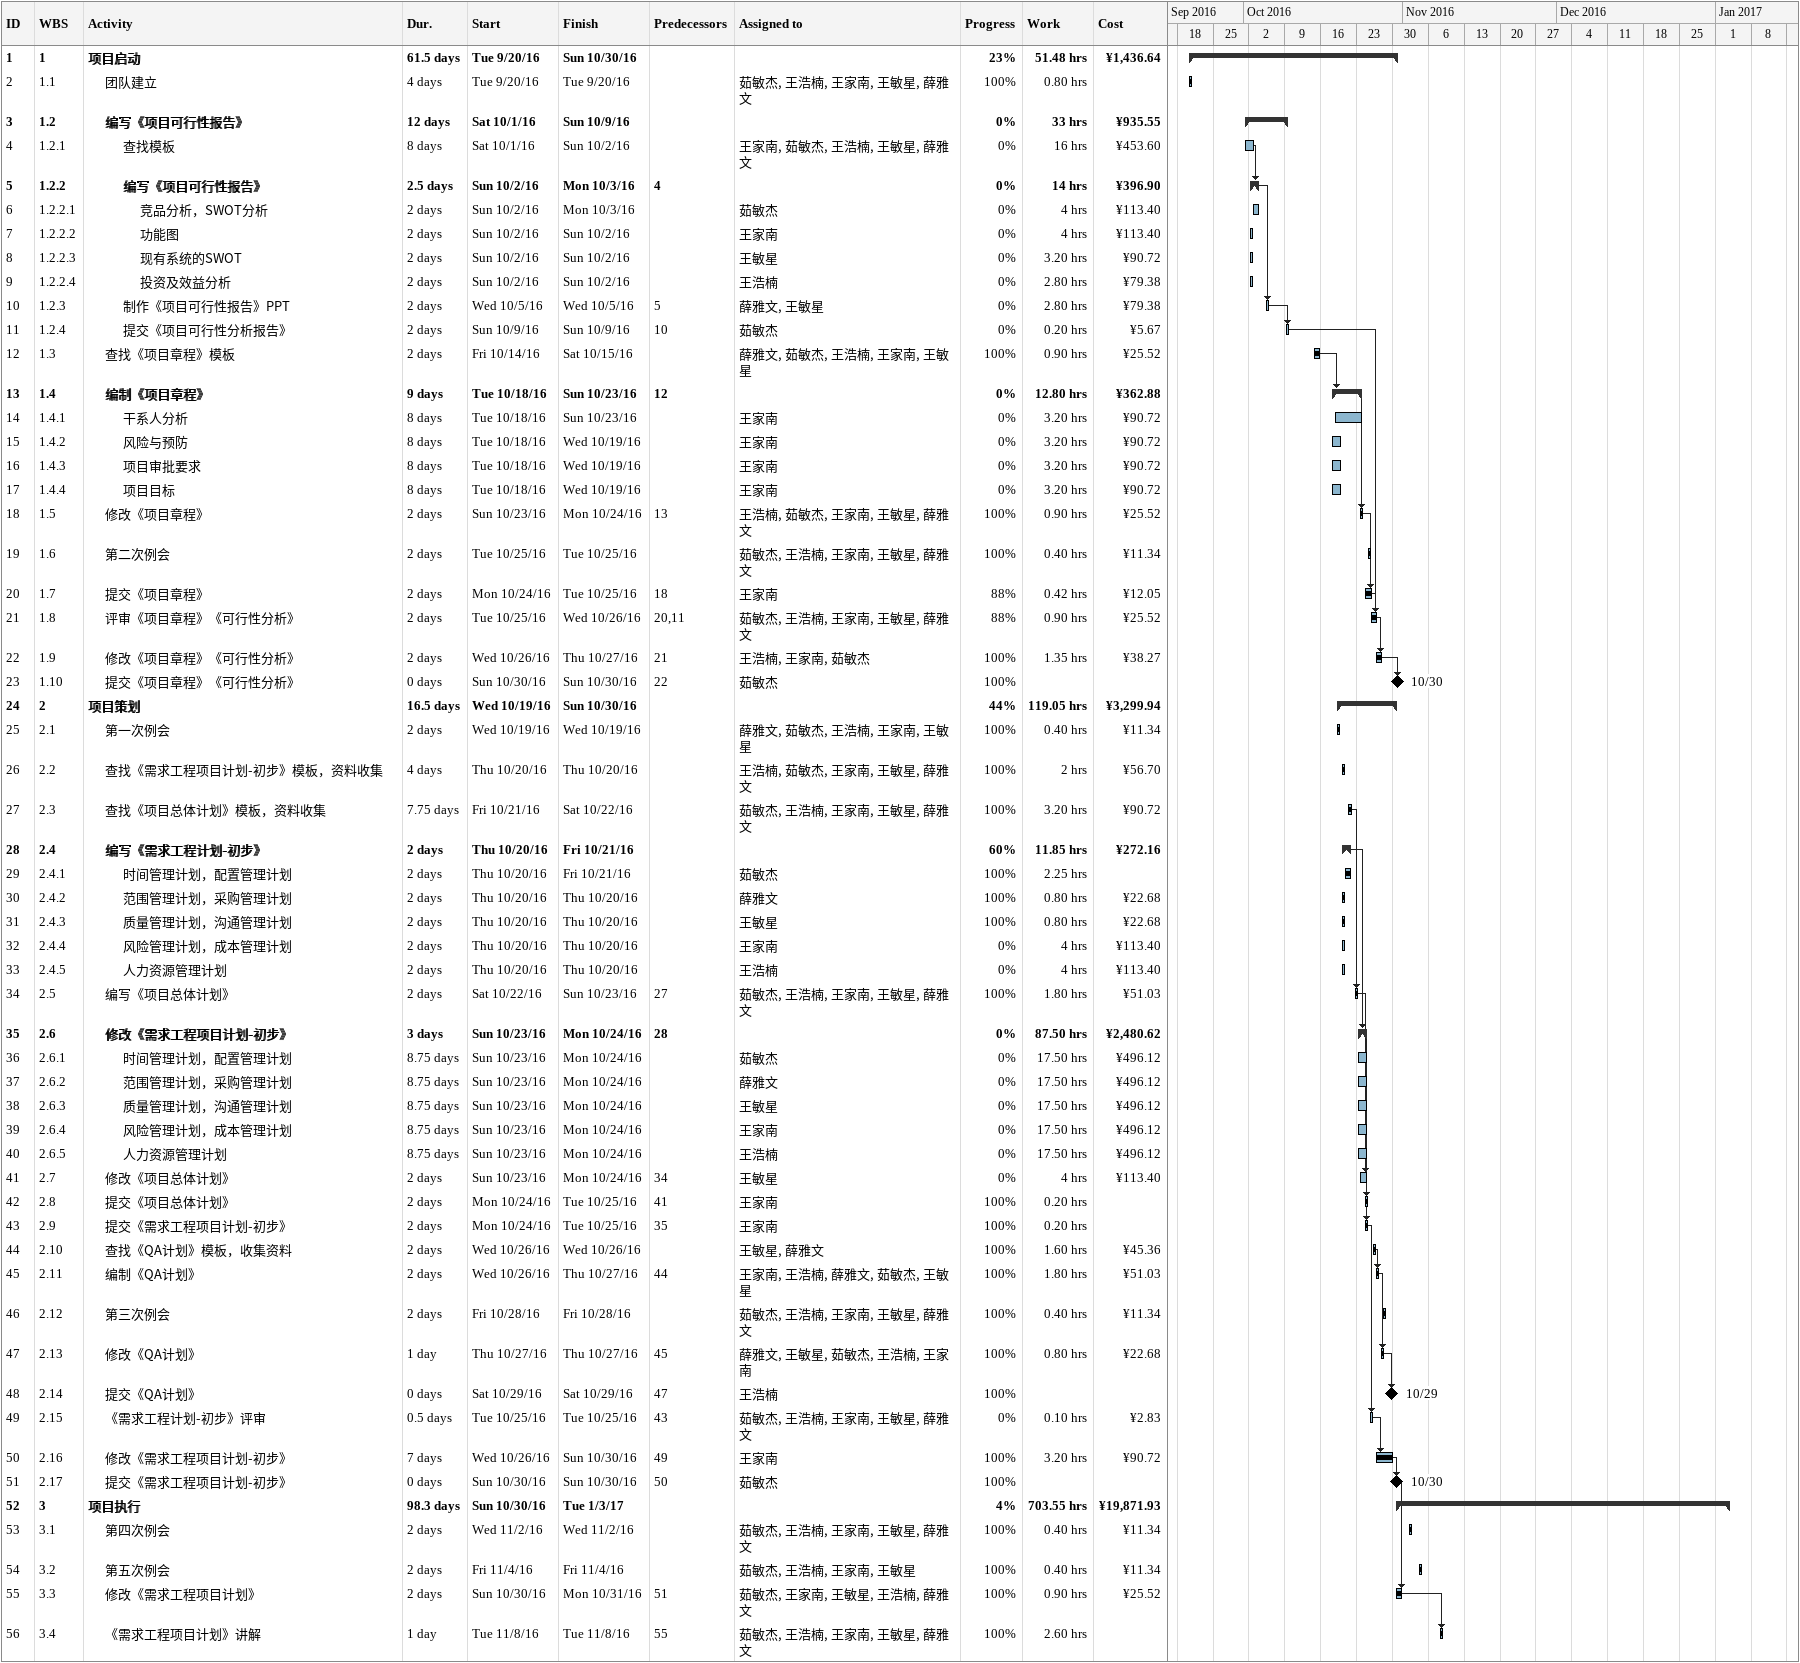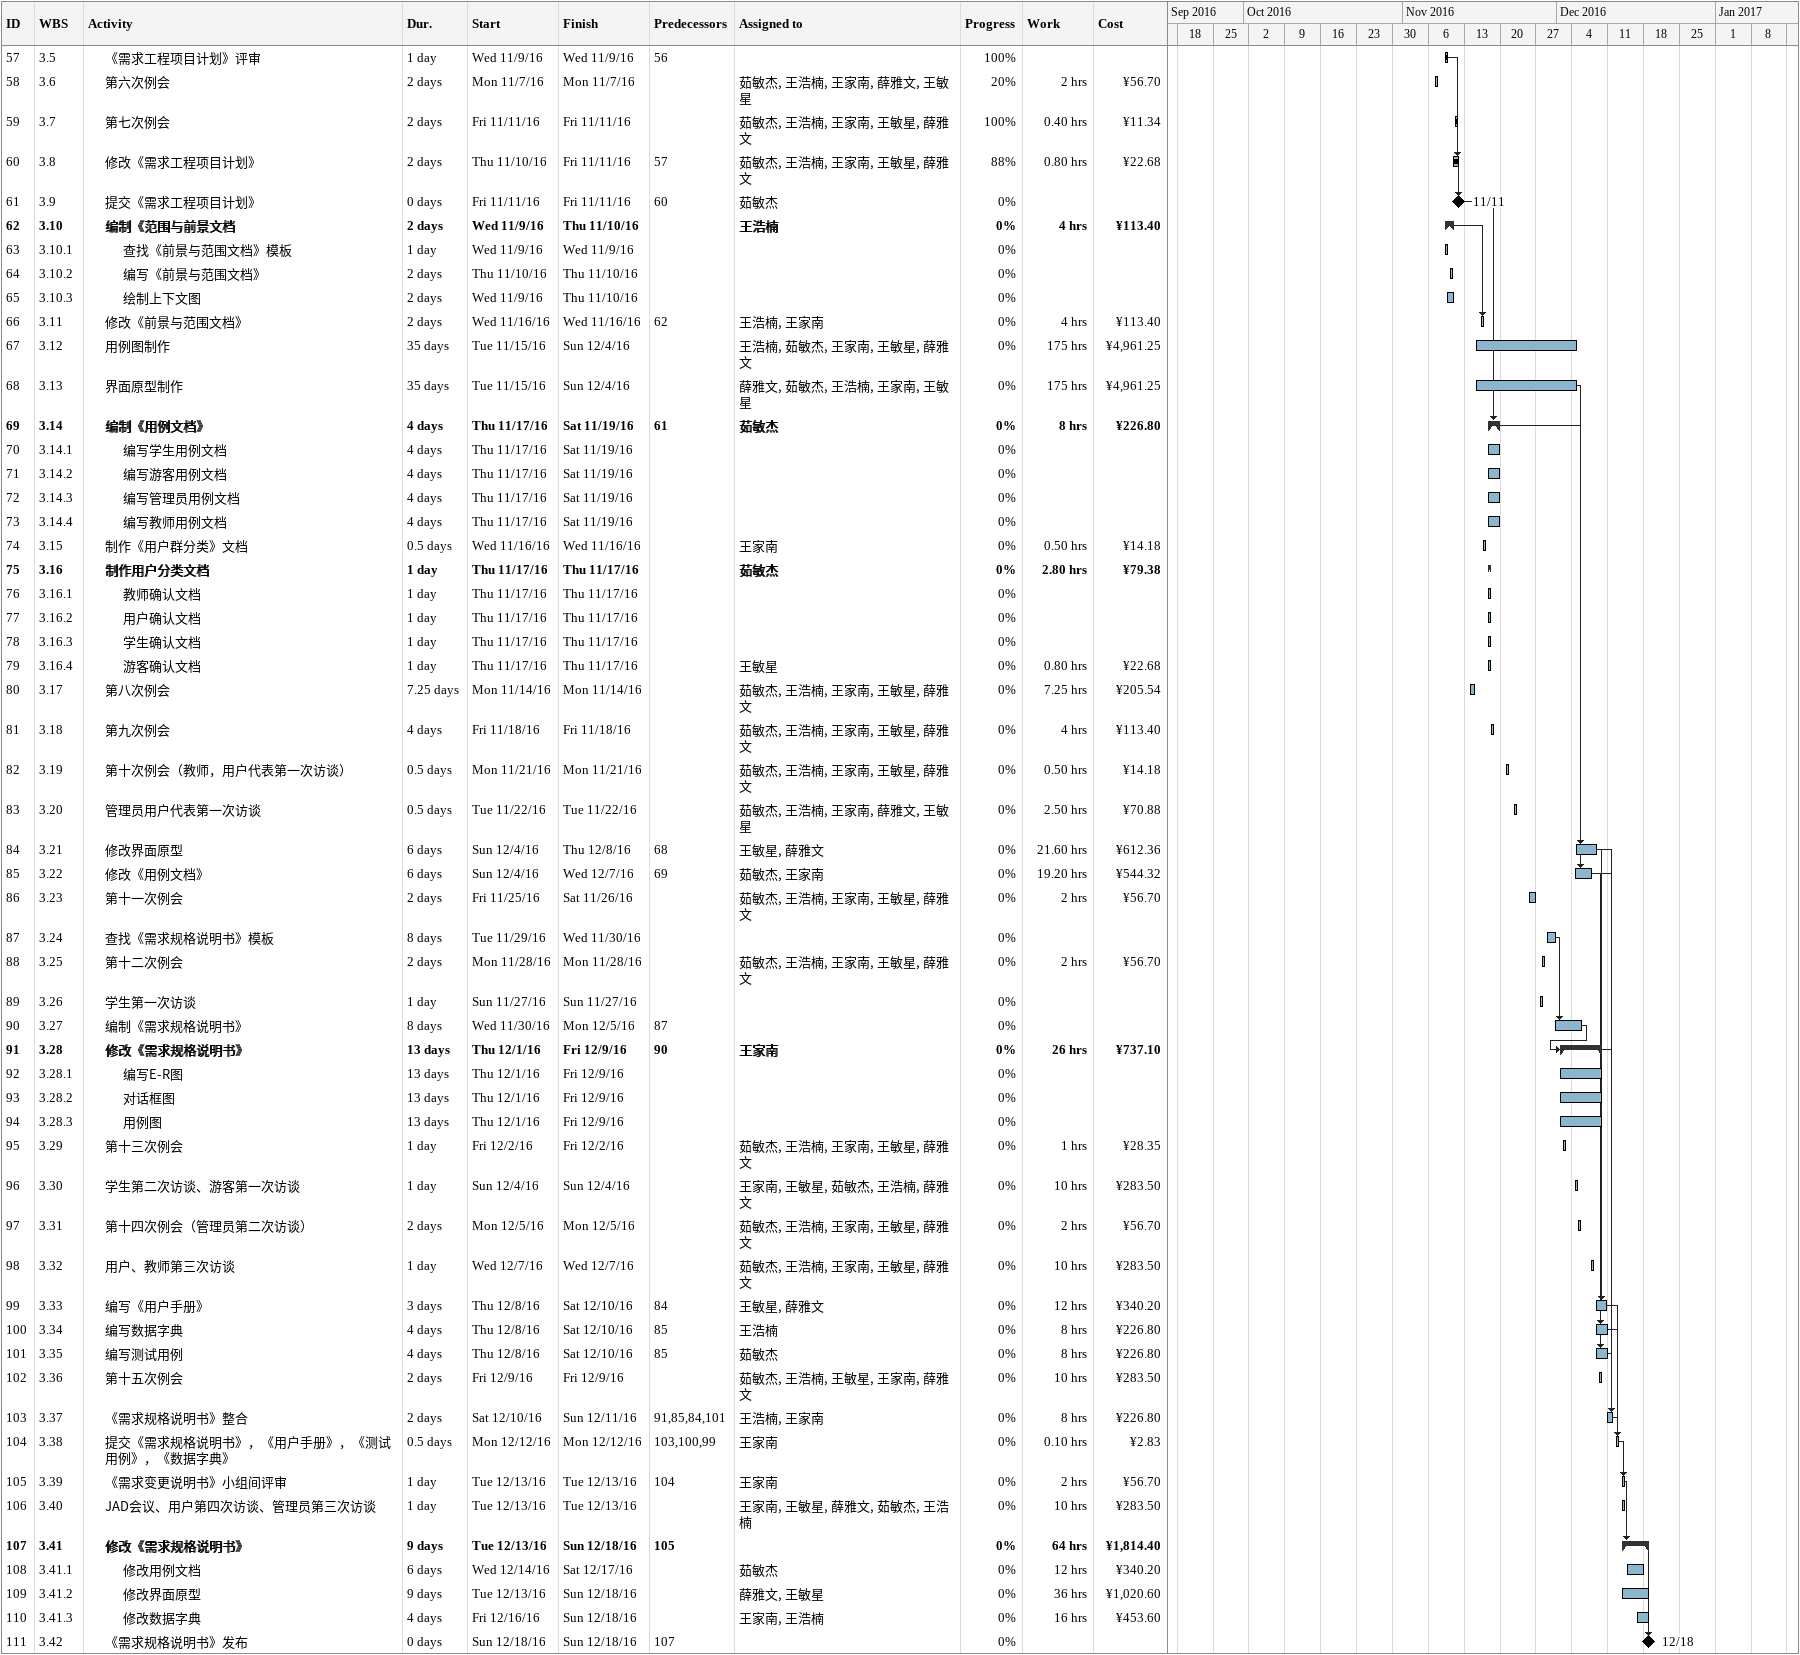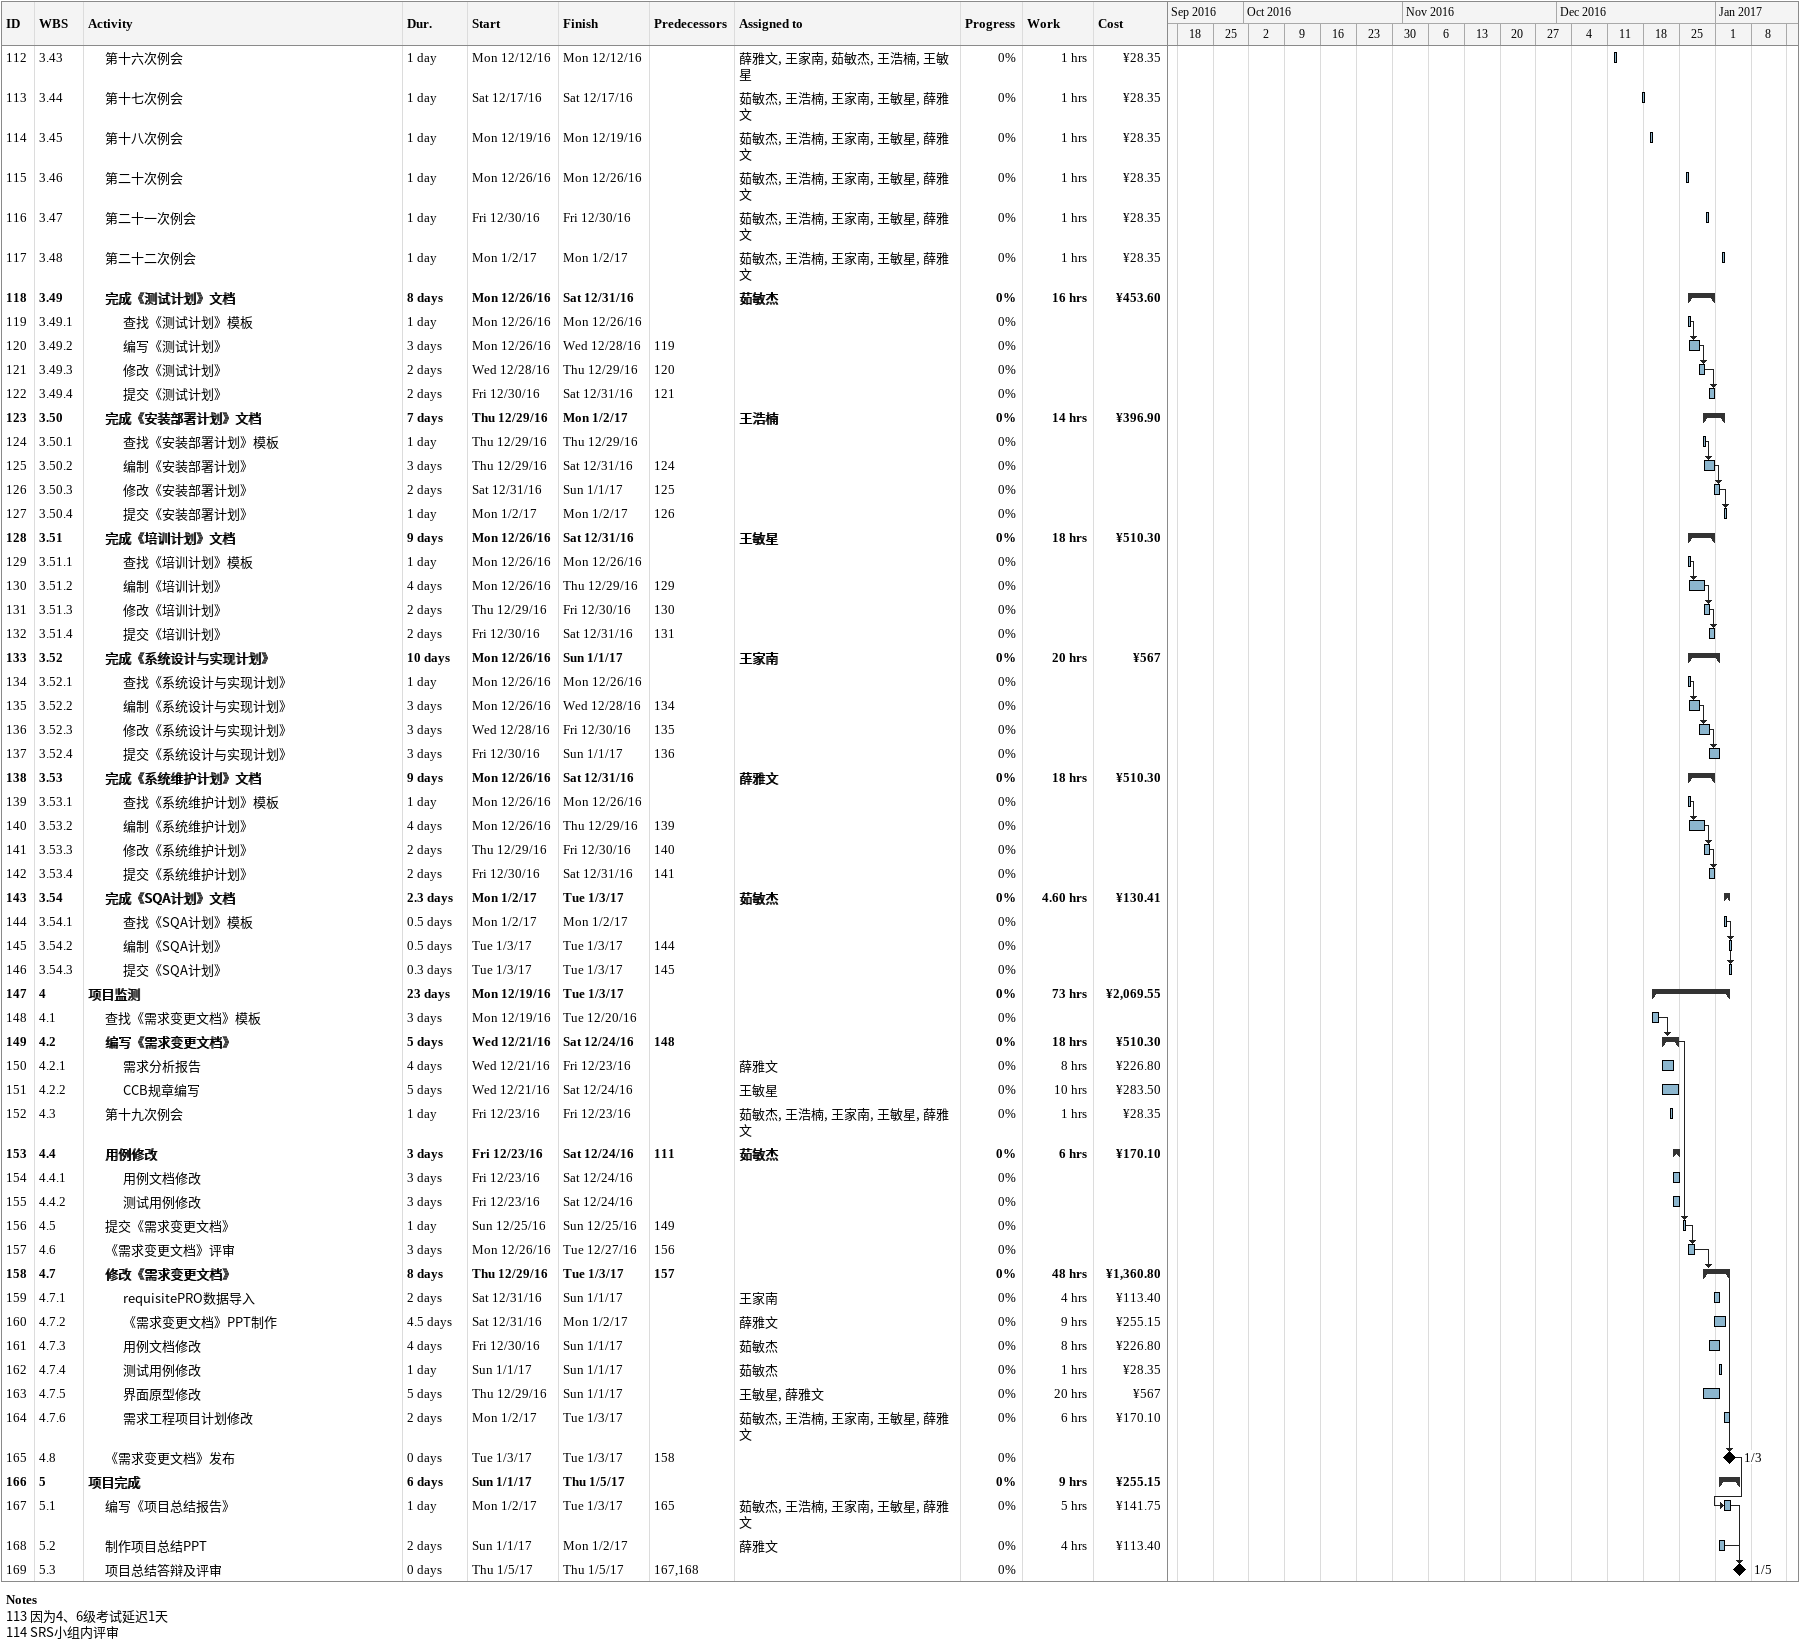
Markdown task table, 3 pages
| ID | WBS | Task | Duration | Start | Finish | Predecessors | Resources | % complete | Work (h) | Cost (¥) |
|---|---|---|---|---|---|---|---|---|---|---|
| 1 | 1 | **项目启动** | 61.5d | 2016-09-20 | 2016-10-30 |  |  | 23 | 51.48 | 1436.64 |
| 2 | 1.1 | 团队建立 | 4d | 2016-09-20 | 2016-09-20 |  | 茹敏杰, 王浩楠, 王家南, 王敏星, 薛雅文 | 100 | 0.80 |  |
| 3 | 1.2 | **编写《项目可行性报告》** | 12d | 2016-10-01 | 2016-10-09 |  |  | 0 | 33 | 935.55 |
| 4 | 1.2.1 | 查找模板 | 8d | 2016-10-01 | 2016-10-02 |  | 王家南, 茹敏杰, 王浩楠, 王敏星, 薛雅文 | 0 | 16 | 453.60 |
| 5 | 1.2.2 | **编写《项目可行性报告》** | 2.5d | 2016-10-02 | 2016-10-03 | 4 |  | 0 | 14 | 396.90 |
| 6 | 1.2.2.1 | 竞品分析，SWOT分析 | 2d | 2016-10-02 | 2016-10-03 |  | 茹敏杰 | 0 | 4 | 113.40 |
| 7 | 1.2.2.2 | 功能图 | 2d | 2016-10-02 | 2016-10-02 |  | 王家南 | 0 | 4 | 113.40 |
| 8 | 1.2.2.3 | 现有系统的SWOT | 2d | 2016-10-02 | 2016-10-02 |  | 王敏星 | 0 | 3.20 | 90.72 |
| 9 | 1.2.2.4 | 投资及效益分析 | 2d | 2016-10-02 | 2016-10-02 |  | 王浩楠 | 0 | 2.80 | 79.38 |
| 10 | 1.2.3 | 制作《项目可行性报告》PPT | 2d | 2016-10-05 | 2016-10-05 | 5 | 薛雅文, 王敏星 | 0 | 2.80 | 79.38 |
| 11 | 1.2.4 | 提交《项目可行性分析报告》 | 2d | 2016-10-09 | 2016-10-09 | 10 | 茹敏杰 | 0 | 0.20 | 5.67 |
| 12 | 1.3 | 查找《项目章程》模板 | 2d | 2016-10-14 | 2016-10-15 |  | 薛雅文, 茹敏杰, 王浩楠, 王家南, 王敏星 | 100 | 0.90 | 25.52 |
| 13 | 1.4 | **编制《项目章程》** | 9d | 2016-10-18 | 2016-10-23 | 12 |  | 0 | 12.80 | 362.88 |
| 14 | 1.4.1 | 干系人分析 | 8d | 2016-10-18 | 2016-10-23 |  | 王家南 | 0 | 3.20 | 90.72 |
| 15 | 1.4.2 | 风险与预防 | 8d | 2016-10-18 | 2016-10-19 |  | 王家南 | 0 | 3.20 | 90.72 |
| 16 | 1.4.3 | 项目审批要求 | 8d | 2016-10-18 | 2016-10-19 |  | 王家南 | 0 | 3.20 | 90.72 |
| 17 | 1.4.4 | 项目目标 | 8d | 2016-10-18 | 2016-10-19 |  | 王家南 | 0 | 3.20 | 90.72 |
| 18 | 1.5 | 修改《项目章程》 | 2d | 2016-10-23 | 2016-10-24 | 13 | 王浩楠, 茹敏杰, 王家南, 王敏星, 薛雅文 | 100 | 0.90 | 25.52 |
| 19 | 1.6 | 第二次例会 | 2d | 2016-10-25 | 2016-10-25 |  | 茹敏杰, 王浩楠, 王家南, 王敏星, 薛雅文 | 100 | 0.40 | 11.34 |
| 20 | 1.7 | 提交《项目章程》 | 2d | 2016-10-24 | 2016-10-25 | 18 | 王家南 | 88 | 0.42 | 12.05 |
| 21 | 1.8 | 评审《项目章程》《可行性分析》 | 2d | 2016-10-25 | 2016-10-26 | 20, 11 | 茹敏杰, 王浩楠, 王家南, 王敏星, 薛雅文 | 88 | 0.90 | 25.52 |
| 22 | 1.9 | 修改《项目章程》《可行性分析》 | 2d | 2016-10-26 | 2016-10-27 | 21 | 王浩楠, 王家南, 茹敏杰 | 100 | 1.35 | 38.27 |
| 23 | 1.10 | 提交《项目章程》《可行性分析》 | 0d | 2016-10-30 | 2016-10-30 | 22 | 茹敏杰 | 100 |  |  |
| 24 | 2 | **项目策划** | 16.5d | 2016-10-19 | 2016-10-30 |  |  | 44 | 119.05 | 3299.94 |
| 25 | 2.1 | 第一次例会 | 2d | 2016-10-19 | 2016-10-19 |  | 薛雅文, 茹敏杰, 王浩楠, 王家南, 王敏星 | 100 | 0.40 | 11.34 |
| 26 | 2.2 | 查找《需求工程项目计划-初步》模板，资料收集 | 4d | 2016-10-20 | 2016-10-20 |  | 王浩楠, 茹敏杰, 王家南, 王敏星, 薛雅文 | 100 | 2 | 56.70 |
| 27 | 2.3 | 查找《项目总体计划》模板，资料收集 | 7.75d | 2016-10-21 | 2016-10-22 |  | 茹敏杰, 王浩楠, 王家南, 王敏星, 薛雅文 | 100 | 3.20 | 90.72 |
| 28 | 2.4 | **编写《需求工程计划-初步》** | 2d | 2016-10-20 | 2016-10-21 |  |  | 60 | 11.85 | 272.16 |
| 29 | 2.4.1 | 时间管理计划，配置管理计划 | 2d | 2016-10-20 | 2016-10-21 |  | 茹敏杰 | 100 | 2.25 |  |
| 30 | 2.4.2 | 范围管理计划，采购管理计划 | 2d | 2016-10-20 | 2016-10-20 |  | 薛雅文 | 100 | 0.80 | 22.68 |
| 31 | 2.4.3 | 质量管理计划，沟通管理计划 | 2d | 2016-10-20 | 2016-10-20 |  | 王敏星 | 100 | 0.80 | 22.68 |
| 32 | 2.4.4 | 风险管理计划，成本管理计划 | 2d | 2016-10-20 | 2016-10-20 |  | 王家南 | 0 | 4 | 113.40 |
| 33 | 2.4.5 | 人力资源管理计划 | 2d | 2016-10-20 | 2016-10-20 |  | 王浩楠 | 0 | 4 | 113.40 |
| 34 | 2.5 | 编写《项目总体计划》 | 2d | 2016-10-22 | 2016-10-23 | 27 | 茹敏杰, 王浩楠, 王家南, 王敏星, 薛雅文 | 100 | 1.80 | 51.03 |
| 35 | 2.6 | **修改《需求工程项目计划-初步》** | 3d | 2016-10-23 | 2016-10-24 | 28 |  | 0 | 87.50 | 2480.62 |
| 36 | 2.6.1 | 时间管理计划，配置管理计划 | 8.75d | 2016-10-23 | 2016-10-24 |  | 茹敏杰 | 0 | 17.50 | 496.12 |
| 37 | 2.6.2 | 范围管理计划，采购管理计划 | 8.75d | 2016-10-23 | 2016-10-24 |  | 薛雅文 | 0 | 17.50 | 496.12 |
| 38 | 2.6.3 | 质量管理计划，沟通管理计划 | 8.75d | 2016-10-23 | 2016-10-24 |  | 王敏星 | 0 | 17.50 | 496.12 |
| 39 | 2.6.4 | 风险管理计划，成本管理计划 | 8.75d | 2016-10-23 | 2016-10-24 |  | 王家南 | 0 | 17.50 | 496.12 |
| 40 | 2.6.5 | 人力资源管理计划 | 8.75d | 2016-10-23 | 2016-10-24 |  | 王浩楠 | 0 | 17.50 | 496.12 |
| 41 | 2.7 | 修改《项目总体计划》 | 2d | 2016-10-23 | 2016-10-24 | 34 | 王敏星 | 0 | 4 | 113.40 |
| 42 | 2.8 | 提交《项目总体计划》 | 2d | 2016-10-24 | 2016-10-25 | 41 | 王家南 | 100 | 0.20 |  |
| 43 | 2.9 | 提交《需求工程项目计划-初步》 | 2d | 2016-10-24 | 2016-10-25 | 35 | 王家南 | 100 | 0.20 |  |
| 44 | 2.10 | 查找《QA计划》模板，收集资料 | 2d | 2016-10-26 | 2016-10-26 |  | 王敏星, 薛雅文 | 100 | 1.60 | 45.36 |
| 45 | 2.11 | 编制《QA计划》 | 2d | 2016-10-26 | 2016-10-27 | 44 | 王家南, 王浩楠, 薛雅文, 茹敏杰, 王敏星 | 100 | 1.80 | 51.03 |
| 46 | 2.12 | 第三次例会 | 2d | 2016-10-28 | 2016-10-28 |  | 茹敏杰, 王浩楠, 王家南, 王敏星, 薛雅文 | 100 | 0.40 | 11.34 |
| 47 | 2.13 | 修改《QA计划》 | 1d | 2016-10-27 | 2016-10-27 | 45 | 薛雅文, 王敏星, 茹敏杰, 王浩楠, 王家南 | 100 | 0.80 | 22.68 |
| 48 | 2.14 | 提交《QA计划》 | 0d | 2016-10-29 | 2016-10-29 | 47 | 王浩楠 | 100 |  |  |
| 49 | 2.15 | 《需求工程计划-初步》评审 | 0.5d | 2016-10-25 | 2016-10-25 | 43 | 茹敏杰, 王浩楠, 王家南, 王敏星, 薛雅文 | 0 | 0.10 | 2.83 |
| 50 | 2.16 | 修改《需求工程项目计划-初步》 | 7d | 2016-10-26 | 2016-10-30 | 49 | 王家南 | 100 | 3.20 | 90.72 |
| 51 | 2.17 | 提交《需求工程项目计划-初步》 | 0d | 2016-10-30 | 2016-10-30 | 50 | 茹敏杰 | 100 |  |  |
| 52 | 3 | **项目执行** | 98.3d | 2016-10-30 | 2017-01-03 |  |  | 4 | 703.55 | 19871.93 |
| 53 | 3.1 | 第四次例会 | 2d | 2016-11-02 | 2016-11-02 |  | 茹敏杰, 王浩楠, 王家南, 王敏星, 薛雅文 | 100 | 0.40 | 11.34 |
| 54 | 3.2 | 第五次例会 | 2d | 2016-11-04 | 2016-11-04 |  | 茹敏杰, 王浩楠, 王家南, 王敏星 | 100 | 0.40 | 11.34 |
| 55 | 3.3 | 修改《需求工程项目计划》 | 2d | 2016-10-30 | 2016-10-31 | 51 | 茹敏杰, 王家南, 王敏星, 王浩楠, 薛雅文 | 100 | 0.90 | 25.52 |
| 56 | 3.4 | 《需求工程项目计划》讲解 | 1d | 2016-11-08 | 2016-11-08 | 55 | 茹敏杰, 王浩楠, 王家南, 王敏星, 薛雅文 | 100 | 2.60 |  |
| 57 | 3.5 | 《需求工程项目计划》评审 | 1d | 2016-11-09 | 2016-11-09 | 56 |  | 100 |  |  |
| 58 | 3.6 | 第六次例会 | 2d | 2016-11-07 | 2016-11-07 |  | 茹敏杰, 王浩楠, 王家南, 薛雅文, 王敏星 | 20 | 2 | 56.70 |
| 59 | 3.7 | 第七次例会 | 2d | 2016-11-11 | 2016-11-11 |  | 茹敏杰, 王浩楠, 王家南, 王敏星, 薛雅文 | 100 | 0.40 | 11.34 |
| 60 | 3.8 | 修改《需求工程项目计划》 | 2d | 2016-11-10 | 2016-11-11 | 57 | 茹敏杰, 王浩楠, 王家南, 王敏星, 薛雅文 | 88 | 0.80 | 22.68 |
| 61 | 3.9 | 提交《需求工程项目计划》 | 0d | 2016-11-11 | 2016-11-11 | 60 | 茹敏杰 | 0 |  |  |
| 62 | 3.10 | **编制《范围与前景文档** | 2d | 2016-11-09 | 2016-11-10 |  | 王浩楠 | 0 | 4 | 113.40 |
| 63 | 3.10.1 | 查找《前景与范围文档》模板 | 1d | 2016-11-09 | 2016-11-09 |  |  | 0 |  |  |
| 64 | 3.10.2 | 编写《前景与范围文档》 | 2d | 2016-11-10 | 2016-11-10 |  |  | 0 |  |  |
| 65 | 3.10.3 | 绘制上下文图 | 2d | 2016-11-09 | 2016-11-10 |  |  | 0 |  |  |
| 66 | 3.11 | 修改《前景与范围文档》 | 2d | 2016-11-16 | 2016-11-16 | 62 | 王浩楠, 王家南 | 0 | 4 | 113.40 |
| 67 | 3.12 | 用例图制作 | 35d | 2016-11-15 | 2016-12-04 |  | 王浩楠, 茹敏杰, 王家南, 王敏星, 薛雅文 | 0 | 175 | 4961.25 |
| 68 | 3.13 | 界面原型制作 | 35d | 2016-11-15 | 2016-12-04 |  | 薛雅文, 茹敏杰, 王浩楠, 王家南, 王敏星 | 0 | 175 | 4961.25 |
| 69 | 3.14 | **编制《用例文档》** | 4d | 2016-11-17 | 2016-11-19 | 61 | 茹敏杰 | 0 | 8 | 226.80 |
| 70 | 3.14.1 | 编写学生用例文档 | 4d | 2016-11-17 | 2016-11-19 |  |  | 0 |  |  |
| 71 | 3.14.2 | 编写游客用例文档 | 4d | 2016-11-17 | 2016-11-19 |  |  | 0 |  |  |
| 72 | 3.14.3 | 编写管理员用例文档 | 4d | 2016-11-17 | 2016-11-19 |  |  | 0 |  |  |
| 73 | 3.14.4 | 编写教师用例文档 | 4d | 2016-11-17 | 2016-11-19 |  |  | 0 |  |  |
| 74 | 3.15 | 制作《用户群分类》文档 | 0.5d | 2016-11-16 | 2016-11-16 |  | 王家南 | 0 | 0.50 | 14.18 |
| 75 | 3.16 | **制作用户分类文档** | 1d | 2016-11-17 | 2016-11-17 |  | 茹敏杰 | 0 | 2.80 | 79.38 |
| 76 | 3.16.1 | 教师确认文档 | 1d | 2016-11-17 | 2016-11-17 |  |  | 0 |  |  |
| 77 | 3.16.2 | 用户确认文档 | 1d | 2016-11-17 | 2016-11-17 |  |  | 0 |  |  |
| 78 | 3.16.3 | 学生确认文档 | 1d | 2016-11-17 | 2016-11-17 |  |  | 0 |  |  |
| 79 | 3.16.4 | 游客确认文档 | 1d | 2016-11-17 | 2016-11-17 |  | 王敏星 | 0 | 0.80 | 22.68 |
| 80 | 3.17 | 第八次例会 | 7.25d | 2016-11-14 | 2016-11-14 |  | 茹敏杰, 王浩楠, 王家南, 王敏星, 薛雅文 | 0 | 7.25 | 205.54 |
| 81 | 3.18 | 第九次例会 | 4d | 2016-11-18 | 2016-11-18 |  | 茹敏杰, 王浩楠, 王家南, 王敏星, 薛雅文 | 0 | 4 | 113.40 |
| 82 | 3.19 | 第十次例会（教师，用户代表第一次访谈） | 0.5d | 2016-11-21 | 2016-11-21 |  | 茹敏杰, 王浩楠, 王家南, 王敏星, 薛雅文 | 0 | 0.50 | 14.18 |
| 83 | 3.20 | 管理员用户代表第一次访谈 | 0.5d | 2016-11-22 | 2016-11-22 |  | 茹敏杰, 王浩楠, 王家南, 薛雅文, 王敏星 | 0 | 2.50 | 70.88 |
| 84 | 3.21 | 修改界面原型 | 6d | 2016-12-04 | 2016-12-08 | 68 | 王敏星, 薛雅文 | 0 | 21.60 | 612.36 |
| 85 | 3.22 | 修改《用例文档》 | 6d | 2016-12-04 | 2016-12-07 | 69 | 茹敏杰, 王家南 | 0 | 19.20 | 544.32 |
| 86 | 3.23 | 第十一次例会 | 2d | 2016-11-25 | 2016-11-26 |  | 茹敏杰, 王浩楠, 王家南, 王敏星, 薛雅文 | 0 | 2 | 56.70 |
| 87 | 3.24 | 查找《需求规格说明书》模板 | 8d | 2016-11-29 | 2016-11-30 |  |  | 0 |  |  |
| 88 | 3.25 | 第十二次例会 | 2d | 2016-11-28 | 2016-11-28 |  | 茹敏杰, 王浩楠, 王家南, 王敏星, 薛雅文 | 0 | 2 | 56.70 |
| 89 | 3.26 | 学生第一次访谈 | 1d | 2016-11-27 | 2016-11-27 |  |  | 0 |  |  |
| 90 | 3.27 | 编制《需求规格说明书》 | 8d | 2016-11-30 | 2016-12-05 | 87 |  | 0 |  |  |
| 91 | 3.28 | **修改《需求规格说明书》** | 13d | 2016-12-01 | 2016-12-09 | 90 | 王家南 | 0 | 26 | 737.10 |
| 92 | 3.28.1 | 编写E-R图 | 13d | 2016-12-01 | 2016-12-09 |  |  | 0 |  |  |
| 93 | 3.28.2 | 对话框图 | 13d | 2016-12-01 | 2016-12-09 |  |  | 0 |  |  |
| 94 | 3.28.3 | 用例图 | 13d | 2016-12-01 | 2016-12-09 |  |  | 0 |  |  |
| 95 | 3.29 | 第十三次例会 | 1d | 2016-12-02 | 2016-12-02 |  | 茹敏杰, 王浩楠, 王家南, 王敏星, 薛雅文 | 0 | 1 | 28.35 |
| 96 | 3.30 | 学生第二次访谈、游客第一次访谈 | 1d | 2016-12-04 | 2016-12-04 |  | 王家南, 王敏星, 茹敏杰, 王浩楠, 薛雅文 | 0 | 10 | 283.50 |
| 97 | 3.31 | 第十四次例会（管理员第二次访谈） | 2d | 2016-12-05 | 2016-12-05 |  | 茹敏杰, 王浩楠, 王家南, 王敏星, 薛雅文 | 0 | 2 | 56.70 |
| 98 | 3.32 | 用户、教师第三次访谈 | 1d | 2016-12-07 | 2016-12-07 |  | 茹敏杰, 王浩楠, 王家南, 王敏星, 薛雅文 | 0 | 10 | 283.50 |
| 99 | 3.33 | 编写《用户手册》 | 3d | 2016-12-08 | 2016-12-10 | 84 | 王敏星, 薛雅文 | 0 | 12 | 340.20 |
| 100 | 3.34 | 编写数据字典 | 4d | 2016-12-08 | 2016-12-10 | 85 | 王浩楠 | 0 | 8 | 226.80 |
| 101 | 3.35 | 编写测试用例 | 4d | 2016-12-08 | 2016-12-10 | 85 | 茹敏杰 | 0 | 8 | 226.80 |
| 102 | 3.36 | 第十五次例会 | 2d | 2016-12-09 | 2016-12-09 |  | 茹敏杰, 王浩楠, 王敏星, 王家南, 薛雅文 | 0 | 10 | 283.50 |
| 103 | 3.37 | 《需求规格说明书》整合 | 2d | 2016-12-10 | 2016-12-11 | 91, 85, 84, 101 | 王浩楠, 王家南 | 0 | 8 | 226.80 |
| 104 | 3.38 | 提交《需求规格说明书》，《用户手册》，《测试用例》，《数据字典》 | 0.5d | 2016-12-12 | 2016-12-12 | 103, 100, 99 | 王家南 | 0 | 0.10 | 2.83 |
| 105 | 3.39 | 《需求变更说明书》小组间评审 | 1d | 2016-12-13 | 2016-12-13 | 104 | 王家南 | 0 | 2 | 56.70 |
| 106 | 3.40 | JAD会议、用户第四次访谈、管理员第三次访谈 | 1d | 2016-12-13 | 2016-12-13 |  | 王家南, 王敏星, 薛雅文, 茹敏杰, 王浩楠 | 0 | 10 | 283.50 |
| 107 | 3.41 | **修改《需求规格说明书》** | 9d | 2016-12-13 | 2016-12-18 | 105 |  | 0 | 64 | 1814.40 |
| 108 | 3.41.1 | 修改用例文档 | 6d | 2016-12-14 | 2016-12-17 |  | 茹敏杰 | 0 | 12 | 340.20 |
| 109 | 3.41.2 | 修改界面原型 | 9d | 2016-12-13 | 2016-12-18 |  | 薛雅文, 王敏星 | 0 | 36 | 1020.60 |
| 110 | 3.41.3 | 修改数据字典 | 4d | 2016-12-16 | 2016-12-18 |  | 王家南, 王浩楠 | 0 | 16 | 453.60 |
| 111 | 3.42 | 《需求规格说明书》发布 | 0d | 2016-12-18 | 2016-12-18 | 107 |  | 0 |  |  |
| 112 | 3.43 | 第十六次例会 | 1d | 2016-12-12 | 2016-12-12 |  | 薛雅文, 王家南, 茹敏杰, 王浩楠, 王敏星 | 0 | 1 | 28.35 |
| 113 | 3.44 | 第十七次例会 | 1d | 2016-12-17 | 2016-12-17 |  | 茹敏杰, 王浩楠, 王家南, 王敏星, 薛雅文 | 0 | 1 | 28.35 |
| 114 | 3.45 | 第十八次例会 | 1d | 2016-12-19 | 2016-12-19 |  | 茹敏杰, 王浩楠, 王家南, 王敏星, 薛雅文 | 0 | 1 | 28.35 |
| 115 | 3.46 | 第二十次例会 | 1d | 2016-12-26 | 2016-12-26 |  | 茹敏杰, 王浩楠, 王家南, 王敏星, 薛雅文 | 0 | 1 | 28.35 |
| 116 | 3.47 | 第二十一次例会 | 1d | 2016-12-30 | 2016-12-30 |  | 茹敏杰, 王浩楠, 王家南, 王敏星, 薛雅文 | 0 | 1 | 28.35 |
| 117 | 3.48 | 第二十二次例会 | 1d | 2017-01-02 | 2017-01-02 |  | 茹敏杰, 王浩楠, 王家南, 王敏星, 薛雅文 | 0 | 1 | 28.35 |
| 118 | 3.49 | **完成《测试计划》文档** | 8d | 2016-12-26 | 2016-12-31 |  | 茹敏杰 | 0 | 16 | 453.60 |
| 119 | 3.49.1 | 查找《测试计划》模板 | 1d | 2016-12-26 | 2016-12-26 |  |  | 0 |  |  |
| 120 | 3.49.2 | 编写《测试计划》 | 3d | 2016-12-26 | 2016-12-28 | 119 |  | 0 |  |  |
| 121 | 3.49.3 | 修改《测试计划》 | 2d | 2016-12-28 | 2016-12-29 | 120 |  | 0 |  |  |
| 122 | 3.49.4 | 提交《测试计划》 | 2d | 2016-12-30 | 2016-12-31 | 121 |  | 0 |  |  |
| 123 | 3.50 | **完成《安装部署计划》文档** | 7d | 2016-12-29 | 2017-01-02 |  | 王浩楠 | 0 | 14 | 396.90 |
| 124 | 3.50.1 | 查找《安装部署计划》模板 | 1d | 2016-12-29 | 2016-12-29 |  |  | 0 |  |  |
| 125 | 3.50.2 | 编制《安装部署计划》 | 3d | 2016-12-29 | 2016-12-31 | 124 |  | 0 |  |  |
| 126 | 3.50.3 | 修改《安装部署计划》 | 2d | 2016-12-31 | 2017-01-01 | 125 |  | 0 |  |  |
| 127 | 3.50.4 | 提交《安装部署计划》 | 1d | 2017-01-02 | 2017-01-02 | 126 |  | 0 |  |  |
| 128 | 3.51 | **完成《培训计划》文档** | 9d | 2016-12-26 | 2016-12-31 |  | 王敏星 | 0 | 18 | 510.30 |
| 129 | 3.51.1 | 查找《培训计划》模板 | 1d | 2016-12-26 | 2016-12-26 |  |  | 0 |  |  |
| 130 | 3.51.2 | 编制《培训计划》 | 4d | 2016-12-26 | 2016-12-29 | 129 |  | 0 |  |  |
| 131 | 3.51.3 | 修改《培训计划》 | 2d | 2016-12-29 | 2016-12-30 | 130 |  | 0 |  |  |
| 132 | 3.51.4 | 提交《培训计划》 | 2d | 2016-12-30 | 2016-12-31 | 131 |  | 0 |  |  |
| 133 | 3.52 | **完成《系统设计与实现计划》** | 10d | 2016-12-26 | 2017-01-01 |  | 王家南 | 0 | 20 | 567 |
| 134 | 3.52.1 | 查找《系统设计与实现计划》 | 1d | 2016-12-26 | 2016-12-26 |  |  | 0 |  |  |
| 135 | 3.52.2 | 编制《系统设计与实现计划》 | 3d | 2016-12-26 | 2016-12-28 | 134 |  | 0 |  |  |
| 136 | 3.52.3 | 修改《系统设计与实现计划》 | 3d | 2016-12-28 | 2016-12-30 | 135 |  | 0 |  |  |
| 137 | 3.52.4 | 提交《系统设计与实现计划》 | 3d | 2016-12-30 | 2017-01-01 | 136 |  | 0 |  |  |
| 138 | 3.53 | **完成《系统维护计划》文档** | 9d | 2016-12-26 | 2016-12-31 |  | 薛雅文 | 0 | 18 | 510.30 |
| 139 | 3.53.1 | 查找《系统维护计划》模板 | 1d | 2016-12-26 | 2016-12-26 |  |  | 0 |  |  |
| 140 | 3.53.2 | 编制《系统维护计划》 | 4d | 2016-12-26 | 2016-12-29 | 139 |  | 0 |  |  |
| 141 | 3.53.3 | 修改《系统维护计划》 | 2d | 2016-12-29 | 2016-12-30 | 140 |  | 0 |  |  |
| 142 | 3.53.4 | 提交《系统维护计划》 | 2d | 2016-12-30 | 2016-12-31 | 141 |  | 0 |  |  |
| 143 | 3.54 | **完成《SQA计划》文档** | 2.3d | 2017-01-02 | 2017-01-03 |  | 茹敏杰 | 0 | 4.60 | 130.41 |
| 144 | 3.54.1 | 查找《SQA计划》模板 | 0.5d | 2017-01-02 | 2017-01-02 |  |  | 0 |  |  |
| 145 | 3.54.2 | 编制《SQA计划》 | 0.5d | 2017-01-03 | 2017-01-03 | 144 |  | 0 |  |  |
| 146 | 3.54.3 | 提交《SQA计划》 | 0.3d | 2017-01-03 | 2017-01-03 | 145 |  | 0 |  |  |
| 147 | 4 | **项目监测** | 23d | 2016-12-19 | 2017-01-03 |  |  | 0 | 73 | 2069.55 |
| 148 | 4.1 | 查找《需求变更文档》模板 | 3d | 2016-12-19 | 2016-12-20 |  |  | 0 |  |  |
| 149 | 4.2 | **编写《需求变更文档》** | 5d | 2016-12-21 | 2016-12-24 | 148 |  | 0 | 18 | 510.30 |
| 150 | 4.2.1 | 需求分析报告 | 4d | 2016-12-21 | 2016-12-23 |  | 薛雅文 | 0 | 8 | 226.80 |
| 151 | 4.2.2 | CCB规章编写 | 5d | 2016-12-21 | 2016-12-24 |  | 王敏星 | 0 | 10 | 283.50 |
| 152 | 4.3 | 第十九次例会 | 1d | 2016-12-23 | 2016-12-23 |  | 茹敏杰, 王浩楠, 王家南, 王敏星, 薛雅文 | 0 | 1 | 28.35 |
| 153 | 4.4 | **用例修改** | 3d | 2016-12-23 | 2016-12-24 | 111 | 茹敏杰 | 0 | 6 | 170.10 |
| 154 | 4.4.1 | 用例文档修改 | 3d | 2016-12-23 | 2016-12-24 |  |  | 0 |  |  |
| 155 | 4.4.2 | 测试用例修改 | 3d | 2016-12-23 | 2016-12-24 |  |  | 0 |  |  |
| 156 | 4.5 | 提交《需求变更文档》 | 1d | 2016-12-25 | 2016-12-25 | 149 |  | 0 |  |  |
| 157 | 4.6 | 《需求变更文档》评审 | 3d | 2016-12-26 | 2016-12-27 | 156 |  | 0 |  |  |
| 158 | 4.7 | **修改《需求变更文档》** | 8d | 2016-12-29 | 2017-01-03 | 157 |  | 0 | 48 | 1360.80 |
| 159 | 4.7.1 | requisitePRO数据导入 | 2d | 2016-12-31 | 2017-01-01 |  | 王家南 | 0 | 4 | 113.40 |
| 160 | 4.7.2 | 《需求变更文档》PPT制作 | 4.5d | 2016-12-31 | 2017-01-02 |  | 薛雅文 | 0 | 9 | 255.15 |
| 161 | 4.7.3 | 用例文档修改 | 4d | 2016-12-30 | 2017-01-01 |  | 茹敏杰 | 0 | 8 | 226.80 |
| 162 | 4.7.4 | 测试用例修改 | 1d | 2017-01-01 | 2017-01-01 |  | 茹敏杰 | 0 | 1 | 28.35 |
| 163 | 4.7.5 | 界面原型修改 | 5d | 2016-12-29 | 2017-01-01 |  | 王敏星, 薛雅文 | 0 | 20 | 567 |
| 164 | 4.7.6 | 需求工程项目计划修改 | 2d | 2017-01-02 | 2017-01-03 |  | 茹敏杰, 王浩楠, 王家南, 王敏星, 薛雅文 | 0 | 6 | 170.10 |
| 165 | 4.8 | 《需求变更文档》发布 | 0d | 2017-01-03 | 2017-01-03 | 158 |  | 0 |  |  |
| 166 | 5 | **项目完成** | 6d | 2017-01-01 | 2017-01-05 |  |  | 0 | 9 | 255.15 |
| 167 | 5.1 | 编写《项目总结报告》 | 1d | 2017-01-02 | 2017-01-03 | 165 | 茹敏杰, 王浩楠, 王家南, 王敏星, 薛雅文 | 0 | 5 | 141.75 |
| 168 | 5.2 | 制作项目总结PPT | 2d | 2017-01-01 | 2017-01-02 |  | 薛雅文 | 0 | 4 | 113.40 |
| 169 | 5.3 | 项目总结答辩及评审 | 0d | 2017-01-05 | 2017-01-05 | 167, 168 |  | 0 |  |  |

Notes
- 113: 因为4、6级考试延迟1天
- 114: SRS小组内评审
